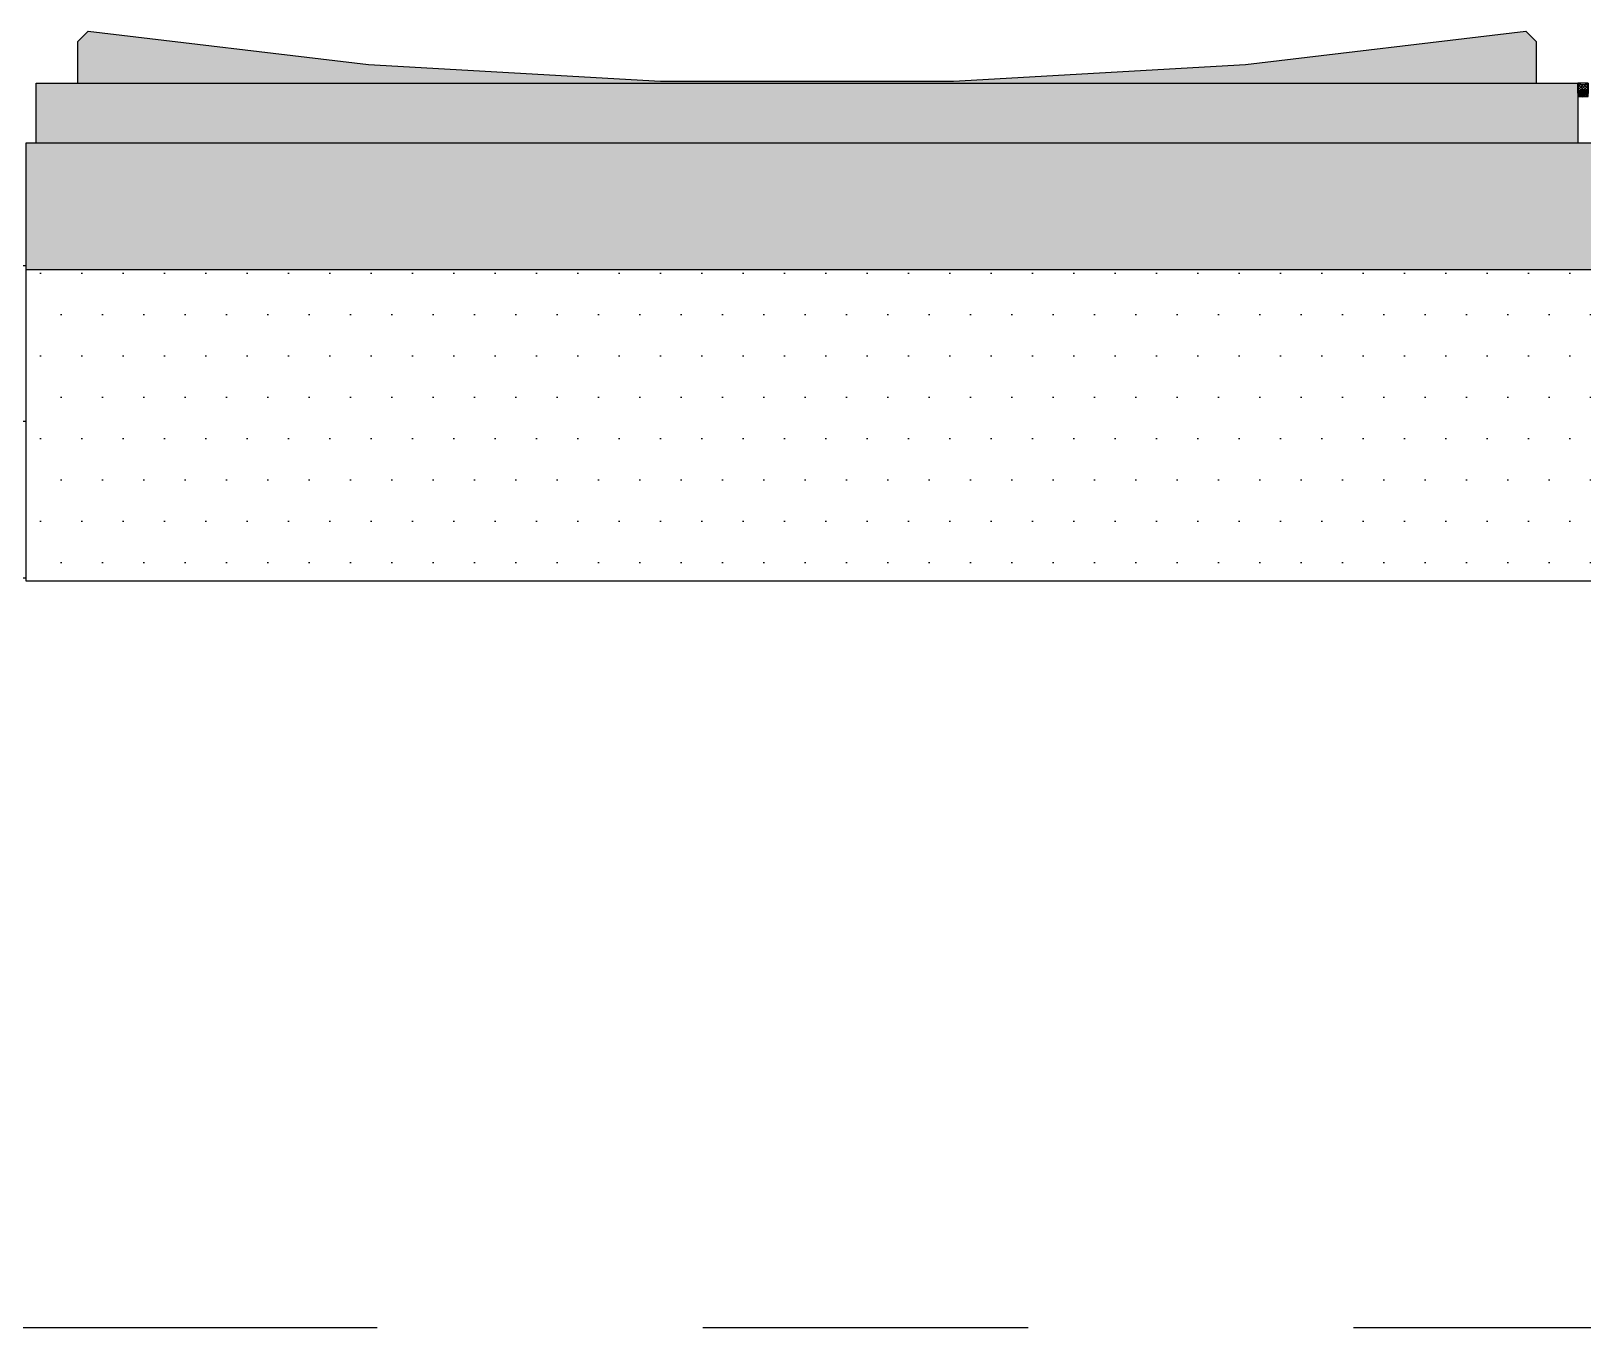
# Model space of a CAD drawing. Header units: millimetres. Extents: x 2519235 to 7246330, y 25937 to 201821.
# Drawn here: x 2745949 to 2747439, y 117693 to 118938 of the extents above; entities that cross this region are included whole.
import ezdxf
from ezdxf.enums import TextEntityAlignment as Align

# ---------------------------------------------------------------- set-up
doc = ezdxf.new("R2010")
doc.units = ezdxf.units.MM
doc.set_wipeout_variables(frame=1)
doc.linetypes.add('TA_GL_005.00000', pattern=[13.75, 5, -1.25, 1.25, -1.25, 5])
for name, color, linetype in [('000 - 0_SYM_DWG_GRID-BUBBLE_MAIN_COLOR_1', 7, 'Continuous'), ('000 - 0_SYM_DWG_GRIDLINE_MAIN_COLOR_251', 7, 'Continuous'), ('000 - CONCRETE_COL_CUT_COLOR_1', 7, 'Continuous'), ('000 - CONCRETE_COL_HATCH_', 7, 'Continuous'), ('000 - CONCRETE_COL_WIPEOUT_', 7, 'Continuous'), ('000 - CONCRETE_PRECAST_CUT_COLOR_4', 7, 'Continuous'), ('010 - ASPG_FLASHING_HATCH_', 7, 'Continuous'), ('010 - ASPG_FLASHING_MAIN_COLOR_2', 7, 'Continuous'), ('010 - ASPG_FLASHING_MAIN_COLOR_4', 7, 'Continuous'), ('010 - ASPG_FLASHING_WIPEOUT_', 7, 'Continuous'), ('010 - ASPG_FRAMING_DEF_SUB', 7, 'Continuous'), ('010 - ASPG_FRAMING_HATCH_', 7, 'Continuous'), ('010 - ASPG_FRAMING_SUB_COLOR_2', 7, 'Continuous'), ('_PLATE-200', 7, 'Continuous'), ('_Wall-PRECAST', 7, 'Continuous'), ('Xref-PLAN-106.940$0$_Beam', 7, 'Continuous')]:
    doc.layers.add(name, color=color, linetype=linetype)
doc.styles.add('Arial', font='arial.ttf', dxfattribs={"height": 300})
doc.styles.add('TA', font='', dxfattribs={"height": 4.5})
doc.styles.get('TA').set_extended_font_data('Cordia New')

# ---------------------------------------------------------------- blocks, each defined once
blk = doc.blocks.new('Xref-PLAN-106.940')
at = {"layer": 'Xref-PLAN-106.940$0$_Beam', "color": 7}
for p, q in [((146169.2, 23258.4), (148619.3, 23258.4)), ((146169.2, 22958.4), (148619.3, 22958.4))]:
    blk.add_line(p, q, dxfattribs=at)
blk = doc.blocks.new('*U1098')
at = {"layer": '000 - 0_SYM_DWG_GRIDLINE_MAIN_COLOR_251', "color": 7, "linetype": 'ByBlock', "ltscale": 5}
blk.add_line((2, 0), (-866, 0), dxfattribs=at)
at = {"color": 7, "style": 'TA', "flags": 1}
blk.add_attdef('LOCATION', (6, -6), '', height=4.5, rotation=270, dxfattribs=at)
at = {"layer": '000 - 0_SYM_DWG_GRID-BUBBLE_MAIN_COLOR_1', "color": 7, "style": 'Arial'}
blk.add_attdef('GRID-HEAD', text='', height=4, rotation=180, dxfattribs=at).set_placement((22, 0), align=Align.MIDDLE_CENTER)
blk = doc.blocks.new('W-1-PP17-ENT1_REV02_20260415-161303_PP17_ENT1_MAIN_DIMS_PL')
at = {"layer": '000 - 0_SYM_DWG_GRIDLINE_MAIN_COLOR_251', "color": 7, "linetype": 'TA_GL_005.00000', "xscale": 50, "yscale": 50, "zscale": 50, "rotation": 180}
blk.add_blockref('*U1098', (-18300, 0), dxfattribs=at)
blk = doc.blocks.new('*U2084')
at = {"layer": '000 - CONCRETE_COL_HATCH_'}
h = blk.add_hatch(dxfattribs=at)
h.set_pattern_fill('AR-CONC', scale=0.04)
h.set_pattern_definition([(50, (60680, -847686.821), (7.28738676, -0.63756342), [0.762, -8.382]), (355, (60680, -847686.821), (-1.40973686, 7.64227381), [0.6096, -6.70562337]), (100.4514447, (60680.607, -847686.874), (5.877649884, 7.004710076), [0.64760035, -7.123609784]), (46.1842, (60680, -847684.789), (10.84316164, -1.68169312), [1.143, -12.573]), (96.6355576, (60680.904, -847684.929), (9.49616536, 9.89704498), [0.97140093, -10.68542433]), (351.1841512, (60680, -847684.789), (9.49616536, 9.89704498), [0.91439868, -10.05838928]), (21, (60681.016, -847685.297), (6.06457565, -4.090607927), [0.762, -8.382]), (326, (60681.016, -847685.297), (2.472081134, 7.367518645), [0.6096, -6.7056]), (71.451445, (60681.5214, -847685.638), (8.53665677, 3.276910755), [0.64760035, -7.123597504]), (37.5, (60680, -847686.8212), (0.12354413, 3.382201555), [0, -6.62432, 0, -6.8072, 0, -6.731]), (7.5, (60680, -847686.8212), (2.6727865, 4.007222993), [0, -3.88112, 0, -6.47192, 0, -2.5654]), (327.5, (60677.7343, -847686.8212), (5.423623807, -0.22914976), [0, -2.54, 0, -7.9248, 0, -10.5156]), (317.5, (60676.7183, -847686.821), (5.925167255, 1.017059641), [0, -3.302, 0, -5.26288, 0, -7.4676])])
h.paths.add_polyline_path([(0, 0), (0, 150), (40, 150), (40, 190), (50, 200), (319.1, 168), (599.5, 152), (880.5, 152), (1160.9, 168), (1430, 200), (1440, 190), (1440, 150), (1480, 150), (1480, 0)])
at = {"layer": '000 - CONCRETE_COL_CUT_COLOR_1', "color": 7, "lineweight": -2}
blk.add_lwpolyline([(0, 0), (0, 150), (40, 150), (40, 190), (50, 200), (319.1, 168), (599.5, 152), (880.5, 152), (1160.9, 168), (1430, 200), (1440, 190), (1440, 150), (1480, 150), (1480, 0), (1480, 0), (1480, 0), (1480, 0), (1480, 0), (1480, 0), (1480, 0), (1480, 0), (1480, 0), (1480, 0), (1480, 0), (1480, 0), (1480, 0), (1480, 0), (1480, 0), (1480, 0), (1480, 0), (1480, 0), (1480, 0), (1480, 0), (1480, 0), (1480, 0), (1480, 0), (1480, 0), (1480, 0), (1480, 0), (1480, 0), (1480, 0), (1480, 0), (1480, 0), (1480, 0), (1480, 0), (1480, 0), (1480, 0), (1480, 0)], close=True, dxfattribs=at)
blk = doc.blocks.new('A$C6d15e31b')
at = {"layer": '_PLATE-200', "color": 7}
for points in [[(11800, 0), (11800, -200), (11600, -200), (11600, 0)], [(12700, 0), (12700, -200), (12500, -200), (12500, 0)]]:
    blk.add_lwpolyline(points, close=True, dxfattribs=at)
at = {"layer": '_Wall-PRECAST', "color": 7}
for p, q in [((11450, 215), (11460, 225)), ((11460, 225), (11729.1, 193)), ((12570.9, 193), (12840, 225)), ((12840, 225), (12850, 215)), ((11450, 175), (11450, 215)), ((12850, 215), (12850, 175)), ((11729.1, 193), (12009.5, 177)), ((12290.5, 177), (12570.9, 193)), ((11410, 25), (11410, 175)), ((11410, 175), (12890, 175)), ((12009.5, 177), (12290.5, 177)), ((12890, 175), (12890, 25)), ((11600, 31), (11800, 31)), ((11600, 31), (11600, 25)), ((11600, 31), (11800, 31)), ((11600, 31), (11600, 25)), ((11800, 31), (11800, 25)), ((11800, 31), (11800, 25)), ((12500, 31), (12700, 31)), ((12500, 31), (12500, 25)), ((12500, 31), (12700, 31)), ((12500, 31), (12500, 25)), ((12700, 31), (12700, 25)), ((12700, 31), (12700, 25)), ((12890, 25), (11410, 25)), ((11600, 25), (11800, 25)), ((11600, 25), (11800, 25)), ((12500, 25), (12700, 25)), ((12500, 25), (12700, 25))]:
    blk.add_line(p, q, dxfattribs=at)
at = {"color": 7}
for name, p in [('W-1-PP17-ENT1_REV02_20260415-161303_PP17_ENT1_MAIN_DIMS_PL', (0, 0)), ('Xref-PLAN-106.940', (-135619.3, -23258.4))]:
    blk.add_blockref(name, p, dxfattribs=at)
at = {"layer": '000 - CONCRETE_PRECAST_CUT_COLOR_4', "color": 7}
blk.add_blockref('*U2084', (11410, 25), dxfattribs=at)
blk = doc.blocks.new('*U1097')
at = {"layer": '000 - 0_SYM_DWG_GRIDLINE_MAIN_COLOR_251', "color": 7, "linetype": 'ByBlock', "ltscale": 5}
blk.add_line((10, 0), (-265.695, 0), dxfattribs=at)
at = {"color": 7, "style": 'TA', "flags": 1}
blk.add_attdef('LOCATION', (6, -6), '', height=4.5, rotation=270, dxfattribs=at)
blk = doc.blocks.new('A$C5a699cc3')
at = {"layer": '010 - ASPG_FRAMING_HATCH_'}
h = blk.add_hatch(dxfattribs=at)
h.set_pattern_fill('HONEY', scale=0.238199, angle=90)
h.set_pattern_definition([(90, (-1257417.4425, 520093.9224), (-0.65495992507, 1.1344238721), [0.7562825814, -1.5125651628]), (210, (-1257417.4425, 520093.9224), (-0.65495992936, -1.1344238696), [0.7562825814, -1.5125651628]), (150, (-1257417.4425, 520093.9224), (-1.30991985442, 2.48e-09), [-1.5125651628, 0.7562825814])])
edge = h.paths.add_edge_path()
edge.add_ellipse((-9.8, -5), major_axis=(0, 5), ratio=0.644482, start_angle=0, end_angle=360, ccw=False)
h = blk.add_hatch(dxfattribs=at)
h.set_pattern_fill('ANSI37', scale=0.595498, angle=90)
h.set_pattern_definition([(135, (-1257417.1929, 520073.9224), (-1.3369313545, -1.3369313545), []), (225, (-1257417.1929, 520073.9224), (1.3369313545, -1.3369313545), [])])
edge = h.paths.add_edge_path()
edge.add_ellipse((-9.5, -5), major_axis=(0, 5), ratio=0.644482, start_angle=180, end_angle=360, ccw=False)
edge.add_line((-9.5, -10), (0, -10))
edge.add_arc((9.9, -5), 11.1, 153.2037, 206.7963, ccw=False)
edge.add_line((0, 0), (-9.5, 0))
at = {"layer": '010 - ASPG_FRAMING_DEF_SUB', "color": 7, "transparency": 33554457}
blk.add_lwpolyline([(0, 0), (-13, 0), (-13, -10), (0, -10)], close=True, dxfattribs=at)
at = {"layer": '010 - ASPG_FRAMING_SUB_COLOR_2', "color": 7}
blk.add_lwpolyline([(-9.8, 0), (0, 0, 0.238199), (0, -10), (-9.8, -10)], format="xyb", dxfattribs=at)
at = {"layer": '010 - ASPG_FRAMING_SUB_COLOR_2', "color": 7, "extrusion": (0, 0, -1)}
blk.add_ellipse((-9.8, -5), major_axis=(0, 5), ratio=0.644482, dxfattribs=at)
blk = doc.blocks.new('*U2959')
at = {"color": 7}
blk.add_wipeout([(0, -52), (3000, -52), (3000, -351), (0, -351)], dxfattribs=at).dxf.layer = '010 - ASPG_FLASHING_WIPEOUT_'
at = {"layer": '010 - ASPG_FLASHING_HATCH_'}
h = blk.add_hatch(dxfattribs=at)
h.set_pattern_fill('DOTS', scale=0.5)
h.set_pattern_definition([(0, (0, 0), (19.84375, 39.6875), [0, -39.6875])])
h.paths.add_polyline_path([(0, -52), (3000, -52), (3000, -351), (0, -351)])
at = {"layer": '010 - ASPG_FLASHING_MAIN_COLOR_2', "color": 7}
blk.add_lwpolyline([(0, -52), (3000, -52), (3000, -351), (0, -351)], close=True, dxfattribs=at)
at = {"color": 7}
blk.add_wipeout([(0, 69.3), (3000, 69.3), (3000, -52), (0, -52)], dxfattribs=at).dxf.layer = '010 - ASPG_FLASHING_WIPEOUT_'
at = {"layer": '010 - ASPG_FLASHING_HATCH_'}
h = blk.add_hatch(dxfattribs=at)
h.set_pattern_fill('DOTS', scale=0.1)
h.set_pattern_definition([(0, (0, 0), (3.96875, 7.9375), [0, -7.9375])])
h.paths.add_polyline_path([(0, 69.3), (3000, 69.3), (3000, -52), (0, -52)])
at = {"layer": '010 - ASPG_FLASHING_MAIN_COLOR_4', "color": 7}
blk.add_lwpolyline([(0, 69.3), (3000, 69.3), (3000, -52), (0, -52)], close=True, dxfattribs=at)
blk = doc.blocks.new('W-1-PP17-ENT1_REV03_20260621-000232_LOPF_FLASHING')
at = {"color": 7, "xscale": -1}
blk.add_blockref('*U2959', (14400, 48), dxfattribs=at)

msp = doc.modelspace()

# ---------------------------------------------------------------- block references
at = {"color": 7}
msp.add_blockref('A$C6d15e31b', (2734544.161, 118712.942), dxfattribs=at)

# ---------------------------------------------------------------- next in the draw order: block references
at = {"color": 7, "xscale": -1, "yscale": -1, "rotation": 270}
msp.add_blockref('A$C5a699cc3', (2747434.161, 118887.942), dxfattribs=at)
at = {"layer": '000 - 0_SYM_DWG_GRIDLINE_MAIN_COLOR_251', "color": 7, "linetype": 'TA_GL_005.00000', "xscale": 50, "yscale": 50, "zscale": 50}
for p in [(2752344.004, 118562.943), (2752344.004, 117692.706)]:
    msp.add_blockref('*U1097', p, dxfattribs=at)

# ---------------------------------------------------------------- next in the draw order: block references
at = {"color": 7}
msp.add_blockref('W-1-PP17-ENT1_REV03_20260621-000232_LOPF_FLASHING', (2734544.161, 118712.942), dxfattribs=at)

doc.saveas('drawing.dxf')
